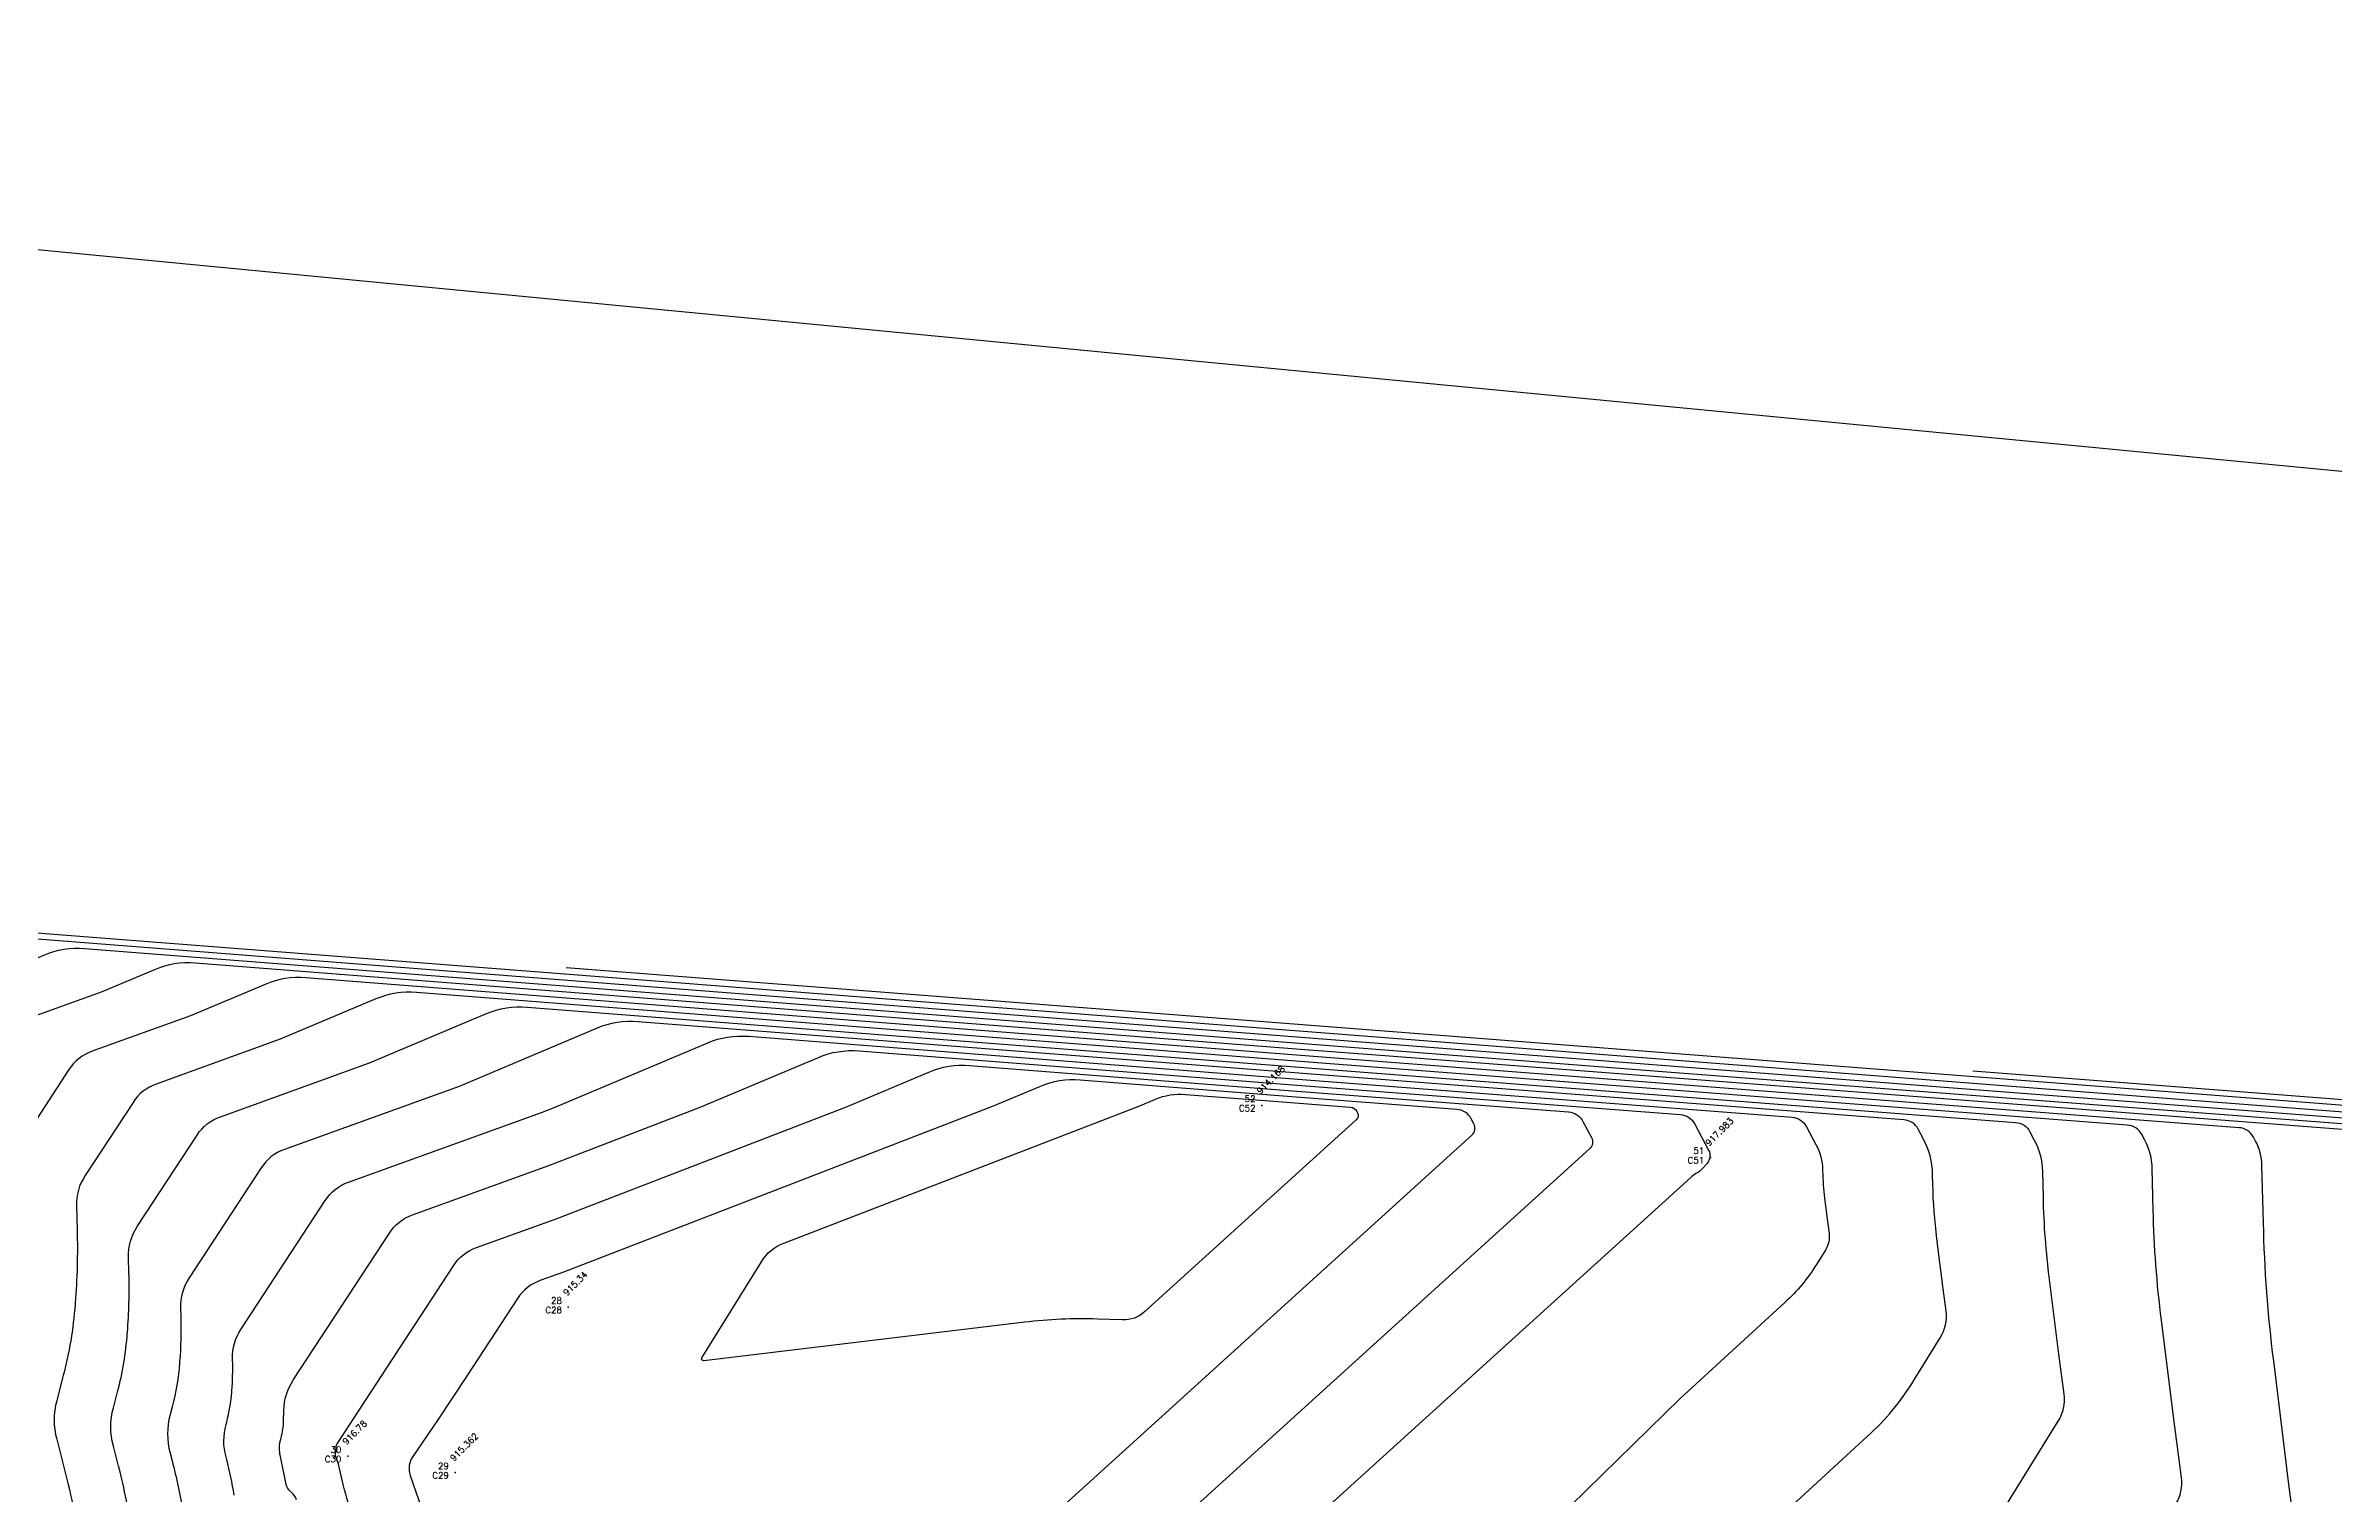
# Model space of a CAD drawing. Header units: millimetres. Extents: x 1478766 to 1478972, y 824433 to 824682.
# Drawn here: x 1478811.5 to 1478901.7, y 824625.1 to 824682.2 of the extents above; entities that cross this region are included whole.
import ezdxf
from ezdxf.enums import TextEntityAlignment as Align

# ---------------------------------------------------------------- set-up
doc = ezdxf.new("R2010")
doc.units = ezdxf.units.MM
for name, color, linetype in [('Boundary', 6, 'Continuous'), ('Contour', 4, 'Continuous'), ('Index_Contour', 8, 'Continuous'), ('Points', 7, 'Continuous'), ('Points-ELV', 6, 'Continuous'), ('Points-NUM', 4, 'Continuous'), ('Points-TXT', 3, 'Continuous')]:
    doc.layers.add(name, color=color, linetype=linetype)
doc.styles.add('romans', font='romans.shx')

# ---------------------------------------------------------------- blocks, each defined once
blk = doc.blocks.new('POINTS')
at = {"layer": 'Points'}
blk.add_line((0, 0), (0, 0), dxfattribs=at)
blk.add_point((0, 0), dxfattribs=at)
at = {"layer": 'Points-ELV', "style": 'romans'}
blk.add_attdef('ELEV', text='', height=1, rotation=45, dxfattribs=at).set_placement((0, 0), align=Align.BOTTOM_LEFT)
at = {"layer": 'Points-NUM', "style": 'romans'}
blk.add_attdef('PTNUM', text='', height=1, dxfattribs=at).set_placement((0, 0), align=Align.BOTTOM_RIGHT)
at = {"layer": 'Points-TXT', "style": 'romans'}
blk.add_attdef('DESC', text='', height=1, dxfattribs=at).set_placement((0, 0), align=Align.BOTTOM_RIGHT)

msp = doc.modelspace()

# ---------------------------------------------------------------- linework, layer by layer
at = {"layer": 'Boundary'}
msp.add_polyline3d([(1478767.16, 824678.427, 0), (1478971.674, 824658.75, 0), (1478878.309, 824433.417, 0), (1478784.308, 824501.969, 0), (1478765.89, 824682.235, 0)], dxfattribs=at)
at = {"layer": 'Contour'}
for points, elevation in [([(1478801.352, 824623.147, 0.043378), (1478800.353, 824627.284), (1478799.816, 824628.911, -0.220318), (1478799.9, 824629.769), (1478800.177, 824630.257, 0.048303), (1478800.984, 824632.041), (1478801.89, 824634.66, 0.020641), (1478802.05, 824635.188), (1478802.063, 824635.236, 0.059952), (1478802.14, 824635.779), (1478802.44, 824646.689), (1478802.431, 824647.034, -0.159513), (1478802.519, 824647.346), (1478802.547, 824647.388, -0.163793), (1478802.798, 824647.592), (1478803.076, 824647.7, -0.11825), (1478803.883, 824647.819), (1478809.259, 824647.399), (1478897.635, 824640.536), (1478915.775, 824639.14, -0.265236)], 927), ([(1478805.274, 824617.24), (1478802.994, 824628.318), (1478802.881, 824628.752, -0.134141), (1478802.881, 824629.522), (1478804.054, 824634.026, 0.046745), (1478804.261, 824635.258), (1478804.314, 824635.934), (1478804.521, 824643.528), (1478804.494, 824644.586, -0.159513), (1478804.808, 824645.694), (1478804.829, 824645.726, -0.170059), (1478805.744, 824646.449), (1478806.618, 824646.765), (1478807.246, 824647.03, -0.125629), (1478808.456, 824647.225), (1478826.493, 824645.817), (1478886.517, 824641.156), (1478911.29, 824639.249, -0.265236)], 926), ([(1478902.362, 824639.464), (1478864.28, 824642.395), (1478860.962, 824642.652), (1478817.383, 824646.055, 0.125629), (1478815.78, 824645.796), (1478813.674, 824644.909), (1478810.795, 824643.869, 0.170059), (1478809.881, 824643.146), (1478808.941, 824641.708, 0.159513), (1478808.598, 824640.503), (1478808.683, 824637.208), (1478808.669, 824636.698), (1478808.52, 824634.77, -0.046745), (1478807.899, 824631.07), (1478807.45, 824629.346, 0.134141), (1478807.449, 824627.832), (1478808.124, 824625.23), (1478808.702, 824622.422)], 924), ([(1478900.325, 824622.491), (1478899.927, 824625.497), (1478899.324, 824630.373, -0.025778), (1478898.92, 824635.809), (1478898.862, 824638.074, 0.122055), (1478898.609, 824639.04), (1478898.527, 824639.194, 0.265236), (1478897.957, 824639.567), (1478862.656, 824642.284), (1478821.745, 824645.478, 0.125629), (1478820.142, 824645.219), (1478817.201, 824643.981), (1478813.321, 824642.579, 0.170059), (1478812.406, 824641.855), (1478810.992, 824639.693, 0.159513), (1478810.65, 824638.488), (1478810.682, 824637.257, -0.027246), (1478810.592, 824633.799), (1478810.588, 824633.749, -0.046745), (1478810.018, 824630.346), (1478809.686, 824629.072, 0.134141), (1478809.685, 824627.558), (1478810.015, 824626.284, -0.025225), (1478810.853, 824622.278)], 923), ([(1478895.457, 824624.711, 0.180829), (1478895.685, 824625.775), (1478895.381, 824628.068), (1478894.898, 824631.977, -0.025778), (1478894.575, 824636.319), (1478894.534, 824637.956, 0.122055), (1478894.241, 824639.072), (1478894.122, 824639.297, 0.265236), (1478893.551, 824639.67), (1478862.291, 824642.076), (1478826.106, 824644.901, 0.125629), (1478824.503, 824644.642), (1478820.729, 824643.053), (1478815.847, 824641.289, 0.170059), (1478814.932, 824640.565), (1478813.044, 824637.678, 0.159513), (1478812.702, 824636.473), (1478812.726, 824635.541, -0.027246), (1478812.651, 824632.647), (1478812.647, 824632.597, -0.046745), (1478812.169, 824629.75), (1478811.921, 824628.798, 0.134141), (1478811.921, 824627.284), (1478812.168, 824626.332, -0.025225), (1478812.868, 824622.978)], 922), ([(1478814.884, 824623.679, 0.025225), (1478814.32, 824626.381), (1478814.156, 824627.01, -0.134141), (1478814.157, 824628.524), (1478814.321, 824629.153, 0.046745), (1478814.706, 824631.446), (1478814.71, 824631.495, 0.027246), (1478814.77, 824633.826), (1478814.754, 824634.458, -0.159513), (1478815.096, 824635.663), (1478817.458, 824639.275, -0.170059), (1478818.373, 824639.999), (1478824.257, 824642.125), (1478828.865, 824644.065, -0.125629), (1478830.468, 824644.324), (1478861.926, 824641.868), (1478889.145, 824639.773, -0.265236), (1478889.716, 824639.4), (1478889.872, 824639.105, -0.122055), (1478890.205, 824637.837), (1478890.23, 824636.83, 0.025778), (1478890.472, 824633.581), (1478890.836, 824630.639), (1478891.045, 824629.059, -0.180829), (1478890.817, 824627.995), (1478888.745, 824624.648, -0.071985)], 921), ([(1478818.916, 824625.08, 0.025225), (1478818.624, 824626.478), (1478818.597, 824626.581, -0.134141), (1478818.598, 824627.856), (1478818.624, 824627.959, 0.046745), (1478818.823, 824629.142), (1478818.827, 824629.192, 0.027246), (1478818.858, 824630.394), (1478818.856, 824630.463, -0.159513), (1478819.18, 824631.603), (1478822.51, 824636.695, -0.170059), (1478823.425, 824637.419), (1478831.034, 824640.168), (1478831.506, 824640.35), (1478837.588, 824642.911, -0.125629), (1478839.191, 824643.17), (1478861.197, 824641.452), (1478880.334, 824639.979, -0.265236), (1478880.904, 824639.606), (1478881.276, 824638.905, -0.122055), (1478881.54, 824637.901), (1478881.541, 824637.851, 0.025778), (1478881.62, 824636.789), (1478881.745, 824635.781), (1478881.796, 824635.393, -0.180829), (1478881.661, 824634.765), (1478881.297, 824634.177, -0.071985), (1478880.057, 824632.676), (1478875.93, 824628.88), (1478853.073, 824606.511, -0.066982)], 919), ([(1478821.371, 824624.89, 0.169789), (1478821.185, 824625.178), (1478821.146, 824625.209, -0.182261), (1478820.968, 824625.498), (1478820.739, 824626.601, -0.12128), (1478820.756, 824627.284), (1478820.768, 824627.332, 0.06057), (1478820.866, 824628.022), (1478820.875, 824628.395, -0.146092), (1478821.261, 824629.632), (1478825.036, 824635.405, -0.170059), (1478825.951, 824636.129), (1478831.323, 824638.07), (1478837.286, 824640.37), (1478841.949, 824642.334, -0.125629), (1478843.553, 824642.593), (1478860.832, 824641.244), (1478875.928, 824640.082, -0.265236), (1478876.498, 824639.709), (1478877.046, 824638.677, -0.321333), (1478876.983, 824638.159)], 918), ([(1478823.19, 824625.615), (1478823.057, 824626.181, 0.02822), (1478822.971, 824626.477), (1478822.917, 824626.63, -0.156083), (1478822.914, 824626.712), (1478822.927, 824626.76, 0.06057), (1478822.938, 824626.844), (1478822.941, 824626.952, -0.146092), (1478822.999, 824627.138), (1478827.562, 824634.115, -0.170059), (1478828.476, 824634.839), (1478831.612, 824635.971), (1478843.065, 824640.39), (1478846.311, 824641.757, -0.125629), (1478847.914, 824642.016), (1478860.467, 824641.036), (1478871.522, 824640.185, -0.265236), (1478872.093, 824639.812), (1478872.427, 824639.181, -0.34861), (1478872.348, 824638.728), (1478842.822, 824611.933, -0.202886)], 917), ([(1478848.822, 824622.123), (1478867.712, 824639.266, 0.34861), (1478867.791, 824639.719), (1478867.687, 824639.915, 0.265236), (1478867.116, 824640.288), (1478860.102, 824640.828), (1478852.276, 824641.439, 0.125629), (1478850.672, 824641.18), (1478848.845, 824640.41), (1478831.9, 824633.873), (1478831.002, 824633.548, 0.170059), (1478830.087, 824632.825), (1478828.105, 824629.794), (1478826.946, 824628.046), (1478825.963, 824626.604, 0.245281), (1478825.863, 824625.856), (1478826.754, 824623.275, -0.049984)], 916), ([(1478876.983, 824638.159), (1478876.787, 824637.939, -0.084325), (1478876.59, 824637.78), (1478876.547, 824637.755, 0.057048), (1478876.34, 824637.605), (1478836.822, 824601.742, -0.202886)], 918), ([(1478823.57, 824624.299, -0.026971), (1478823.19, 824625.615)], 917)]:
    msp.add_lwpolyline(points, format="xyb", dxfattribs=dict(at, elevation=elevation))
for points, elevation in [([(1478920.261, 824639.031), (1478832.004, 824645.877)], 928), ([(1478887.461, 824641.814), (1478919.872, 824639.297)], 929)]:
    msp.add_lwpolyline(points, dxfattribs=dict(at, elevation=elevation))
at = {"layer": 'Index_Contour'}
for points, elevation in [([(1478806.988, 824619.831), (1478805.559, 824626.774), (1478805.213, 824628.106, -0.134141), (1478805.214, 824629.62), (1478805.977, 824632.548, 0.046745), (1478806.39, 824635.014), (1478806.492, 824636.316), (1478806.602, 824640.368), (1478806.547, 824642.518, -0.159513), (1478806.889, 824643.723), (1478807.355, 824644.436, -0.170059), (1478808.27, 824645.159), (1478810.146, 824645.837), (1478811.419, 824646.373, -0.125629), (1478813.022, 824646.632), (1478843.728, 824644.235), (1478875.398, 824641.775), (1478906.804, 824639.358, -0.265236)], 925), ([(1478874.758, 824619.525), (1478883.301, 824627.382, 0.071985), (1478885.148, 824629.617), (1478886.177, 824631.28, 0.180829), (1478886.405, 824632.343), (1478886.29, 824633.21), (1478886.046, 824635.185, -0.025778), (1478885.886, 824637.34), (1478885.876, 824637.719, 0.122055), (1478885.504, 824639.137), (1478885.31, 824639.503, 0.265236), (1478884.739, 824639.876), (1478861.561, 824641.66), (1478834.83, 824643.747, 0.125629), (1478833.226, 824643.488), (1478827.785, 824641.197), (1478820.899, 824638.709, 0.170059), (1478819.984, 824637.985), (1478817.148, 824633.648, 0.159513), (1478816.805, 824632.443), (1478816.814, 824632.11, -0.027246), (1478816.768, 824630.344), (1478816.764, 824630.294, -0.046745), (1478816.473, 824628.556), (1478816.393, 824628.249, 0.134141), (1478816.392, 824626.736), (1478816.472, 824626.429, -0.025225), (1478816.9, 824624.379)], 920), ([(1478840.594, 824635.017), (1478854.624, 824640.43), (1478855.237, 824640.688, -0.125629), (1478856.417, 824640.879), (1478859.737, 824640.62), (1478862.919, 824640.375, -0.265236), (1478863.183, 824640.202), (1478863.206, 824640.158, -0.34861), (1478863.158, 824639.879), (1478854.821, 824632.314, -0.202886), (1478853.928, 824631.985), (1478852.952, 824632.017, 0.04005), (1478850.083, 824631.892), (1478837.431, 824630.374, -0.591861), (1478837.357, 824630.49), (1478839.701, 824634.277, -0.170959), (1478840.594, 824635.017)], 915)]:
    msp.add_lwpolyline(points, format="xyb", dxfattribs=dict(at, elevation=elevation))

# ---------------------------------------------------------------- block references
at = {"layer": 'Points', "linetype": 'Continuous'}
ref = msp.add_blockref('POINTS', (1478859.433, 824640.447, 914.168), dxfattribs=at)
ref.add_attrib('PTNUM', '52', dxfattribs={"layer": 'Points-NUM', "height": 0.25, "style": 'romans'}).set_placement((1478859.183, 824640.51, 914.168), align=Align.BOTTOM_RIGHT)
ref.add_attrib('DESC', 'C52', dxfattribs={"layer": 'Points-TXT', "height": 0.25, "style": 'romans'}).set_placement((1478859.183, 824640.135, 914.168), align=Align.BOTTOM_RIGHT)
ref.add_attrib('ELEV', '914.168', dxfattribs={"layer": 'Points-ELV', "height": 0.25, "rotation": 45, "style": 'romans'}).set_placement((1478859.433, 824640.822, 914.168), align=Align.BOTTOM_LEFT)
ref = msp.add_blockref('POINTS', (1478877.122, 824638.395, 917.983), dxfattribs=at)
ref.add_attrib('PTNUM', '51', dxfattribs={"layer": 'Points-NUM', "height": 0.25, "style": 'romans'}).set_placement((1478876.872, 824638.458, 917.983), align=Align.BOTTOM_RIGHT)
ref.add_attrib('DESC', 'C51', dxfattribs={"layer": 'Points-TXT', "height": 0.25, "style": 'romans'}).set_placement((1478876.872, 824638.083, 917.983), align=Align.BOTTOM_RIGHT)
ref.add_attrib('ELEV', '917.983', dxfattribs={"layer": 'Points-ELV', "height": 0.25, "rotation": 45, "style": 'romans'}).set_placement((1478877.122, 824638.77, 917.983), align=Align.BOTTOM_LEFT)
ref = msp.add_blockref('POINTS', (1478832.091, 824632.488, 915.34), dxfattribs=at)
ref.add_attrib('PTNUM', '28', dxfattribs={"layer": 'Points-NUM', "height": 0.25, "style": 'romans'}).set_placement((1478831.841, 824632.551, 915.34), align=Align.BOTTOM_RIGHT)
ref.add_attrib('DESC', 'C28', dxfattribs={"layer": 'Points-TXT', "height": 0.25, "style": 'romans'}).set_placement((1478831.841, 824632.176, 915.34), align=Align.BOTTOM_RIGHT)
ref.add_attrib('ELEV', '915.34', dxfattribs={"layer": 'Points-ELV', "height": 0.25, "rotation": 45, "style": 'romans'}).set_placement((1478832.091, 824632.863, 915.34), align=Align.BOTTOM_LEFT)
ref = msp.add_blockref('POINTS', (1478823.395, 824626.61, 916.78), dxfattribs=at)
ref.add_attrib('PTNUM', '30', dxfattribs={"layer": 'Points-NUM', "height": 0.25, "style": 'romans'}).set_placement((1478823.145, 824626.672, 916.78), align=Align.BOTTOM_RIGHT)
ref.add_attrib('DESC', 'C30', dxfattribs={"layer": 'Points-TXT', "height": 0.25, "style": 'romans'}).set_placement((1478823.145, 824626.297, 916.78), align=Align.BOTTOM_RIGHT)
ref.add_attrib('ELEV', '916.78', dxfattribs={"layer": 'Points-ELV', "height": 0.25, "rotation": 45, "style": 'romans'}).set_placement((1478823.395, 824626.985, 916.78), align=Align.BOTTOM_LEFT)
ref = msp.add_blockref('POINTS', (1478827.632, 824625.964, 915.362), dxfattribs=at)
ref.add_attrib('PTNUM', '29', dxfattribs={"layer": 'Points-NUM', "height": 0.25, "style": 'romans'}).set_placement((1478827.382, 824626.027, 915.362), align=Align.BOTTOM_RIGHT)
ref.add_attrib('DESC', 'C29', dxfattribs={"layer": 'Points-TXT', "height": 0.25, "style": 'romans'}).set_placement((1478827.382, 824625.652, 915.362), align=Align.BOTTOM_RIGHT)
ref.add_attrib('ELEV', '915.362', dxfattribs={"layer": 'Points-ELV', "height": 0.25, "rotation": 45, "style": 'romans'}).set_placement((1478827.632, 824626.339, 915.362), align=Align.BOTTOM_LEFT)

doc.saveas('drawing.dxf')
